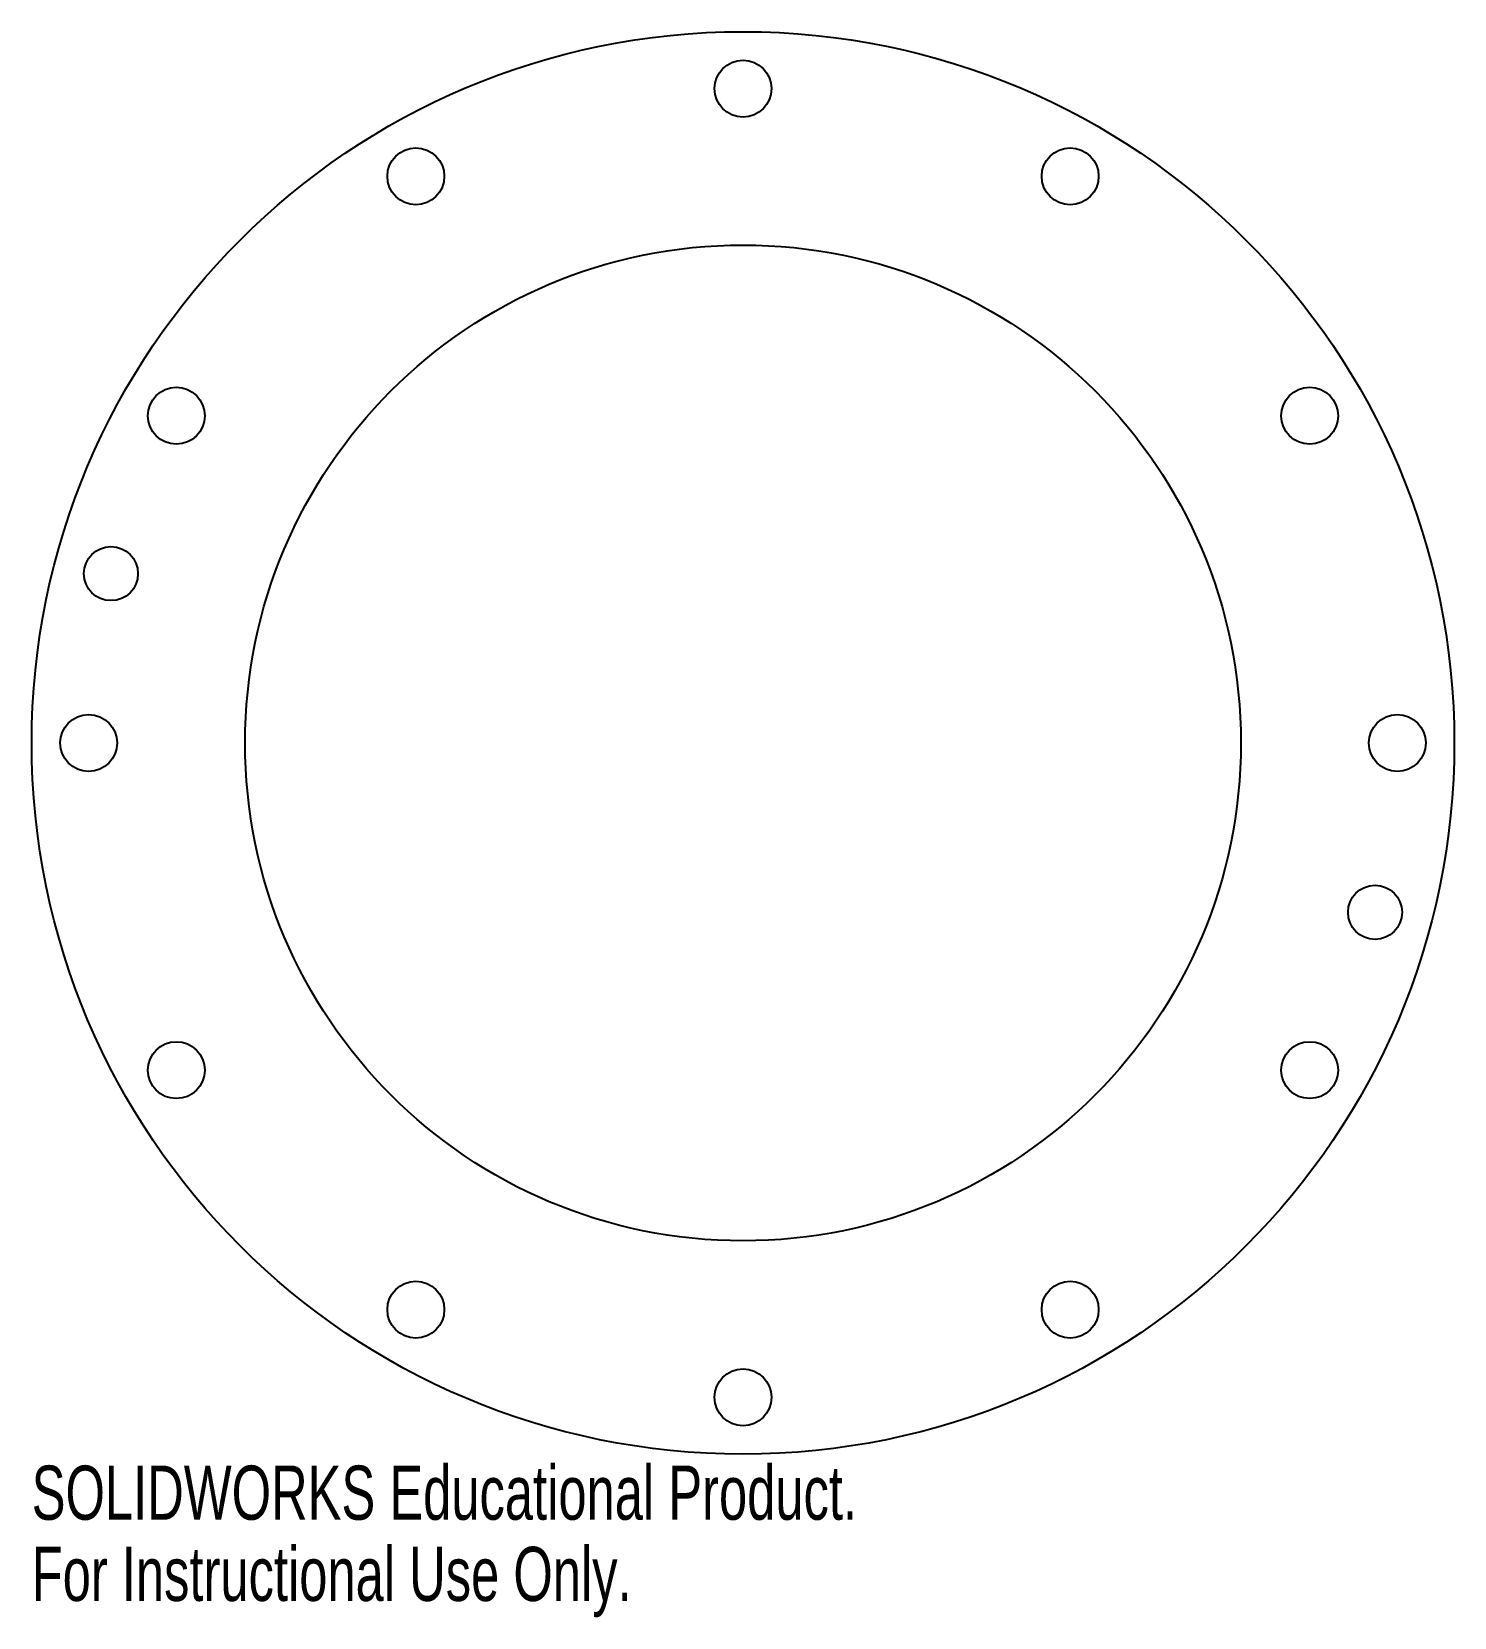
# Model space of a CAD drawing. Header units: inches. Extents: x -2.5 to 2.5, y -3.07 to 2.5.
import ezdxf

# ---------------------------------------------------------------- set-up
doc = ezdxf.new("R2010")
doc.units = ezdxf.units.IN
doc.header["$MEASUREMENT"] = 0
doc.styles.add('SLDTEXTSTYLE0', font='TXT', dxfattribs={"width": 0.7})

msp = doc.modelspace()

# ---------------------------------------------------------------- linework, layer by layer
at = {"color": 7, "linetype": 'Continuous', "lineweight": 25}
for centre, radius in [((0, 0), 2.5), ((0, 2.3), 0.1), ((-1.15, 1.9919), 0.1), ((1.15, 1.9919), 0.1), ((0, 0), 1.75), ((-1.9919, 1.15), 0.1), ((1.9919, 1.15), 0.1), ((-2.2216, 0.5953), 0.095), ((-2.3, 0), 0.1), ((2.3, 0), 0.1), ((2.2216, -0.5953), 0.095), ((-1.9919, -1.15), 0.1), ((1.9919, -1.15), 0.1), ((-1.15, -1.9919), 0.1), ((1.15, -1.9919), 0.1), ((0, -2.3), 0.1)]:
    msp.add_circle(centre, radius, dxfattribs=at)

# ---------------------------------------------------------------- texts
at = {"color": 7, "linetype": 'Continuous', "char_height": 0.1903, "attachment_point": 1, "style": 'SLDTEXTSTYLE0'}
for s, insert in [('SOLIDWORKS Educational Product.', (-2.5, -2.5401)), ('For Instructional Use Only.', (-2.5, -2.8256))]:
    msp.add_mtext(s, dxfattribs=dict(at, insert=insert))

doc.saveas('drawing.dxf')
